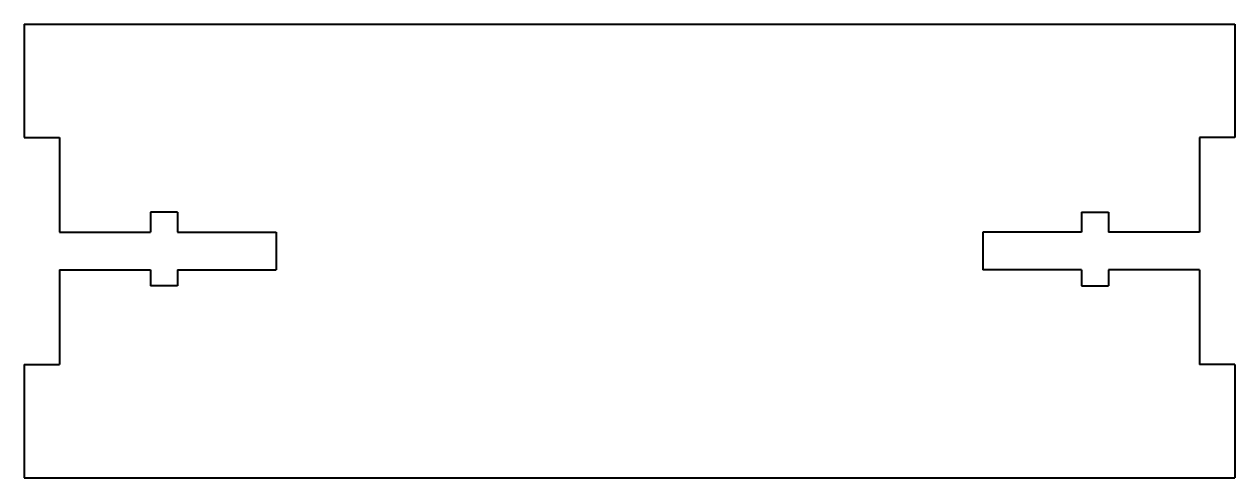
# Model space of a CAD drawing. Header units: inches. Extents: x -2 to 2, y -0.75 to 0.75.
import ezdxf

# ---------------------------------------------------------------- set-up
doc = ezdxf.new("R2010")
doc.units = ezdxf.units.IN
doc.header["$MEASUREMENT"] = 0
doc.layers.add('Visible', color=7, linetype='Continuous', lineweight=40)

msp = doc.modelspace()

# ---------------------------------------------------------------- linework, layer by layer
at = {"layer": 'Visible'}
for p, q in [((-2, 0.75), (2, 0.75)), ((-2, 0.75), (-2, 0.375)), ((2, 0.75), (2, 0.375)), ((-2, 0.375), (-1.883, 0.375)), ((-1.883, 0.375), (-1.883, 0.0625)), ((1.883, 0.375), (1.883, 0.0625)), ((2, 0.375), (1.883, 0.375)), ((-1.583, 0.1286), (-1.583, 0.0625)), ((-1.493, 0.1286), (-1.583, 0.1286)), ((-1.493, 0.1286), (-1.493, 0.0625)), ((1.493, 0.1286), (1.583, 0.1286)), ((1.493, 0.1286), (1.493, 0.0625)), ((1.583, 0.1286), (1.583, 0.0625)), ((-1.883, 0.0625), (-1.583, 0.0625)), ((-1.493, 0.0625), (-1.168, 0.0625)), ((-1.168, 0.0625), (-1.168, -0.0625)), ((1.168, 0.0625), (1.168, -0.0625)), ((1.493, 0.0625), (1.168, 0.0625)), ((1.883, 0.0625), (1.583, 0.0625)), ((-1.883, -0.0625), (-1.583, -0.0625)), ((-1.883, -0.0625), (-1.883, -0.375)), ((-1.583, -0.0625), (-1.583, -0.1152)), ((-1.493, -0.0625), (-1.168, -0.0625)), ((-1.493, -0.0625), (-1.493, -0.1152)), ((1.493, -0.0625), (1.168, -0.0625)), ((1.493, -0.0625), (1.493, -0.1152)), ((1.883, -0.0625), (1.583, -0.0625)), ((1.583, -0.0625), (1.583, -0.1152)), ((1.883, -0.0625), (1.883, -0.375)), ((-1.493, -0.1152), (-1.583, -0.1152)), ((1.493, -0.1152), (1.583, -0.1152)), ((-2, -0.375), (-1.883, -0.375)), ((-2, -0.375), (-2, -0.75)), ((2, -0.375), (1.883, -0.375)), ((2, -0.375), (2, -0.75)), ((-2, -0.75), (2, -0.75))]:
    msp.add_line(p, q, dxfattribs=at)

doc.saveas('drawing.dxf')
